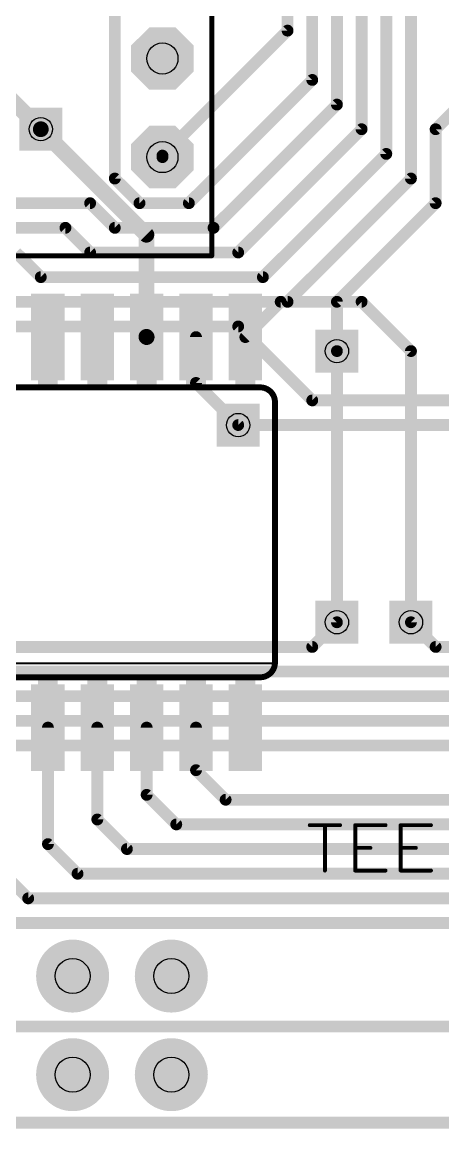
# Model space of a CAD drawing. Extents: x 4 to 288, y -28 to 191.
# Drawn here: x 101.12 to 111.95, y 48.55 to 77.05 of the extents above; entities that cross this region are included whole.
import ezdxf

# ---------------------------------------------------------------- set-up
doc = ezdxf.new("R2010")
doc.units = 0
doc.header["$MEASUREMENT"] = 0
doc.layers.get('0').update_dxf_attribs({"linetype": 'CONTINUOUS'})
for name, color, linetype in [('1', 22, 'CONTINUOUS'), ('16', 175, 'CONTINUOUS'), ('17', 82, 'CONTINUOUS'), ('18', 82, 'CONTINUOUS'), ('20', 7, 'CONTINUOUS'), ('21', 2, 'CONTINUOUS'), ('27', 253, 'CONTINUOUS'), ('29', 253, 'CONTINUOUS'), ('30', 253, 'CONTINUOUS'), ('31', 253, 'CONTINUOUS'), ('44', 253, 'CONTINUOUS'), ('51', 253, 'CONTINUOUS')]:
    doc.layers.add(name, color=color, linetype=linetype)

# ---------------------------------------------------------------- blocks, each defined once
blk = doc.blocks.new('RECT')
blk.add_solid([(-0.5, -0.5), (0.5, -0.5), (-0.5, 0.5), (0.5, 0.5)])
blk = doc.blocks.new('OCTAGONP')
at = {"const_width": 0.5}
blk.add_lwpolyline([(-0.25, -0.1036), (-0.25, 0.1036), (-0.1036, 0.25), (0.1036, 0.25), (0.25, 0.1036), (0.25, -0.1036), (0.1036, -0.25), (-0.1036, -0.25), (-0.25, -0.1036), (-0.25, 0.1036)], dxfattribs=at)
blk = doc.blocks.new('SQUAREV')
blk.add_solid([(-0.5, -0.5), (0.5, -0.5), (-0.5, 0.5), (0.5, 0.5)])
blk = doc.blocks.new('ROUNDV')
at = {"const_width": 0.5}
blk.add_lwpolyline([(0, -0.25, 1), (0, 0.25, 1), (0, -0.25)], format="xyb", dxfattribs=at)

msp = doc.modelspace()

# ---------------------------------------------------------------- linework, layer by layer
at = {"layer": '1'}
for points, const_width in [([(101.6, 74.295), (104.3178, 71.5772)], 0.4064), ([(104.3178, 71.5772), (104.3178, 68.947)], 0.4064), ([(106.8642, 68.9407), (107.7735, 69.85)], 0.3048), ([(107.7735, 69.85), (109.855, 69.85)], 0.3048), ([(109.855, 69.85), (111.125, 68.58)], 0.3048), ([(104.3178, 68.947), (104.3242, 68.9407)], 0.4064), ([(105.5941, 68.9407), (105.5941, 67.7609)], 0.3048), ([(109.22, 68.58), (109.22, 61.595)], 0.3048), ([(111.125, 68.58), (111.125, 61.595)], 0.3048), ([(105.5941, 67.7609), (106.68, 66.675)], 0.3048), ([(101.7842, 58.8823), (101.7842, 55.88)], 0.3048), ([(103.0542, 58.8823), (103.0542, 56.515)], 0.3048), ([(104.3242, 58.8823), (104.3242, 57.15)], 0.3048), ([(105.5941, 58.8823), (105.5941, 57.785)], 0.3048), ([(106.3561, 57.023), (105.5941, 57.785)], 0.3048), ([(105.0862, 56.388), (104.3242, 57.15)], 0.3048), ([(126.492, 57.023), (106.3561, 57.023)], 0.3048), ([(103.8162, 55.753), (103.0542, 56.515)], 0.3048), ([(125.222, 56.388), (105.0862, 56.388)], 0.3048), ([(102.5462, 55.118), (101.7842, 55.88)], 0.3048), ([(124.841, 55.753), (103.8162, 55.753)], 0.3048), ([(101.2762, 54.483), (100.5142, 55.245)], 0.3048), ([(121.539, 55.118), (102.5462, 55.118)], 0.3048), ([(121.031, 54.483), (101.2762, 54.483)], 0.3048), ([(120.523, 53.848), (100.0062, 53.848)], 0.3048), ([(98.806, 51.181), (119.634, 51.181)], 0.3048), ([(96.4565, 48.7045), (120.3325, 48.7045)], 0.3048)]:
    msp.add_lwpolyline(points, dxfattribs=dict(at, const_width=const_width))
for points, const_width in [([(101.6718, 74.3668, 1), (101.5282, 74.2232)], 0.2032), ([(104.4194, 71.5772, 1), (104.2162, 71.5772)], 0.2032), ([(104.246, 71.5054, 1), (104.3896, 71.649)], 0.2032), ([(107.7735, 69.9262, 1), (107.7735, 69.7738)], 0.1524), ([(107.8274, 69.7961, 1), (107.7196, 69.9039)], 0.1524), ([(109.9089, 69.9039, 1), (109.8011, 69.7961)], 0.1524), ([(109.855, 69.7738, 1), (109.855, 69.9262)], 0.1524), ([(104.3896, 69.0189, 1), (104.246, 68.8752)], 0.2032), ([(104.2162, 68.947, 1), (104.4194, 68.947)], 0.2032), ([(104.2523, 68.8688, 1), (104.396, 69.0125)], 0.2032), ([(105.6703, 68.9407, 1), (105.5179, 68.9407)], 0.1524), ([(106.8103, 68.9946, 1), (106.918, 68.8868)], 0.1524), ([(109.2962, 68.58, 1), (109.1438, 68.58)], 0.1524), ([(111.2012, 68.58, 1), (111.0488, 68.58)], 0.1524), ([(111.0711, 68.5261, 1), (111.1789, 68.6339)], 0.1524), ([(105.648, 67.8147, 1), (105.5403, 67.707)], 0.1524), ([(105.5179, 67.7609, 1), (105.6703, 67.7609)], 0.1524), ([(106.6261, 66.6211, 1), (106.7339, 66.7289)], 0.1524), ([(109.1438, 61.595, 1), (109.2962, 61.595)], 0.1524), ([(111.0488, 61.595, 1), (111.2012, 61.595)], 0.1524), ([(101.8604, 58.8823, 1), (101.708, 58.8823)], 0.1524), ([(103.1304, 58.8823, 1), (102.978, 58.8823)], 0.1524), ([(104.4004, 58.8823, 1), (104.248, 58.8823)], 0.1524), ([(105.6703, 58.8823, 1), (105.5179, 58.8823)], 0.1524), ([(105.648, 57.8389, 1), (105.5403, 57.7311)], 0.1524), ([(105.5179, 57.785, 1), (105.6703, 57.785)], 0.1524), ([(104.378, 57.2039, 1), (104.2703, 57.0961)], 0.1524), ([(104.248, 57.15, 1), (104.4004, 57.15)], 0.1524), ([(106.3561, 57.0992, 1), (106.3561, 56.9468)], 0.1524), ([(106.3023, 56.9691, 1), (106.41, 57.0769)], 0.1524), ([(103.108, 56.5689, 1), (103.0003, 56.4611)], 0.1524), ([(102.978, 56.515, 1), (103.1304, 56.515)], 0.1524), ([(105.0862, 56.4642, 1), (105.0862, 56.3118)], 0.1524), ([(105.0323, 56.3341, 1), (105.14, 56.4419)], 0.1524), ([(101.838, 55.9339, 1), (101.7303, 55.8261)], 0.1524), ([(101.708, 55.88, 1), (101.8604, 55.88)], 0.1524), ([(103.8162, 55.8292, 1), (103.8162, 55.6768)], 0.1524), ([(103.7623, 55.6991, 1), (103.87, 55.8069)], 0.1524), ([(102.5462, 55.1942, 1), (102.5462, 55.0418)], 0.1524), ([(102.4923, 55.0641, 1), (102.6, 55.1719)], 0.1524), ([(101.2762, 54.5592, 1), (101.2762, 54.4068)], 0.1524), ([(101.2223, 54.4291, 1), (101.33, 54.5369)], 0.1524)]:
    msp.add_lwpolyline(points, format="xyb", dxfattribs=dict(at, const_width=const_width))
at = {"layer": '16'}
for points, const_width in [([(107.95, 76.835), (107.95, 88.265)], 0.3048), ([(108.585, 75.565), (108.585, 87.63)], 0.3048), ([(109.22, 74.93), (109.22, 86.995)], 0.3048), ([(109.855, 74.295), (109.855, 86.36)], 0.3048), ([(110.49, 73.66), (110.49, 85.725)], 0.3048), ([(111.125, 73.025), (111.125, 85.09)], 0.3048), ([(103.505, 80.645), (103.505, 73.025)], 0.3048), ([(104.7306, 73.6155), (107.95, 76.835)], 0.3048), ([(100.33, 75.565), (101.6, 74.295)], 0.4064), ([(105.41, 72.39), (108.585, 75.565)], 0.3048), ([(113.03, 75.565), (111.76, 74.295)], 0.3048), ([(106.045, 71.755), (109.22, 74.93)], 0.3048), ([(106.68, 71.12), (109.855, 74.295)], 0.3048), ([(111.76, 74.295), (111.76, 72.39)], 0.3048), ([(104.7306, 73.5762), (104.7306, 73.6155)], 0.3048), ([(107.315, 70.485), (110.49, 73.66)], 0.3048), ([(103.505, 73.025), (104.14, 72.39)], 0.3048), ([(107.95, 69.85), (111.125, 73.025)], 0.3048), ([(94.615, 72.39), (102.87, 72.39)], 0.3048), ([(102.87, 72.39), (103.505, 71.755)], 0.3048), ([(104.14, 72.39), (105.41, 72.39)], 0.3048), ([(111.76, 72.39), (109.22, 69.85)], 0.3048), ([(91.44, 71.755), (102.235, 71.755)], 0.3048), ([(102.235, 71.755), (102.87, 71.12)], 0.3048), ([(103.505, 71.755), (106.045, 71.755)], 0.3048), ([(100.965, 71.12), (101.6, 70.485)], 0.3048), ([(102.87, 71.12), (106.68, 71.12)], 0.3048), ([(101.6, 70.485), (107.315, 70.485)], 0.3048), ([(100.965, 69.85), (107.95, 69.85)], 0.3048), ([(109.22, 69.85), (109.22, 68.58)], 0.3048), ([(106.68, 69.215), (100.33, 69.215)], 0.3048), ([(108.585, 67.31), (106.68, 69.215)], 0.3048), ([(125.095, 67.31), (108.585, 67.31)], 0.3048), ([(106.68, 66.675), (129.54, 66.675)], 0.3048), ([(109.22, 61.595), (108.585, 60.96)], 0.3048), ([(111.125, 61.595), (111.76, 60.96)], 0.3048), ([(108.585, 60.96), (98.425, 60.96)], 0.3048), ([(111.76, 60.96), (122.555, 60.96)], 0.3048), ([(80.01, 60.325), (123.19, 60.325)], 0.3048), ([(79.375, 59.69), (124.714, 59.69)], 0.3048), ([(129.9832, 59.055), (78.74, 59.055)], 0.3048), ([(78.105, 58.42), (118.11, 58.42)], 0.3048)]:
    msp.add_lwpolyline(points, dxfattribs=dict(at, const_width=const_width))
for points, const_width in [([(108.0039, 76.7811, 1), (107.8961, 76.8889)], 0.1524), ([(107.8738, 76.835, 1), (108.0262, 76.835)], 0.1524), ([(108.5088, 75.565, 1), (108.6612, 75.565)], 0.1524), ([(108.6389, 75.5111, 1), (108.5311, 75.6189)], 0.1524), ([(109.1438, 74.93, 1), (109.2962, 74.93)], 0.1524), ([(109.2739, 74.8761, 1), (109.1661, 74.9839)], 0.1524), ([(101.5282, 74.2232, 1), (101.6718, 74.3668)], 0.2032), ([(109.9089, 74.2411, 1), (109.8011, 74.3489)], 0.1524), ([(111.8362, 74.295, 1), (111.6838, 74.295)], 0.1524), ([(111.7061, 74.3489, 1), (111.8139, 74.2411)], 0.1524), ([(109.7788, 74.295, 1), (109.9312, 74.295)], 0.1524), ([(104.8068, 73.6155, 1), (104.6544, 73.6155)], 0.1524), ([(104.6767, 73.6694, 1), (104.7844, 73.5617)], 0.1524), ([(104.6544, 73.5762, 1), (104.8068, 73.5762)], 0.1524), ([(110.4138, 73.66, 1), (110.5662, 73.66)], 0.1524), ([(110.5439, 73.6061, 1), (110.4361, 73.7139)], 0.1524), ([(103.5589, 73.0789, 1), (103.4511, 72.9711)], 0.1524), ([(103.4288, 73.025, 1), (103.5812, 73.025)], 0.1524), ([(111.0488, 73.025, 1), (111.2012, 73.025)], 0.1524), ([(111.1789, 72.9711, 1), (111.0711, 73.0789)], 0.1524), ([(102.9239, 72.4439, 1), (102.8161, 72.3361)], 0.1524), ([(102.87, 72.3138, 1), (102.87, 72.4662)], 0.1524), ([(104.14, 72.4662, 1), (104.14, 72.3138)], 0.1524), ([(104.0861, 72.3361, 1), (104.1939, 72.4439)], 0.1524), ([(105.3561, 72.4439, 1), (105.4639, 72.3361)], 0.1524), ([(105.41, 72.3138, 1), (105.41, 72.4662)], 0.1524), ([(111.6838, 72.39, 1), (111.8362, 72.39)], 0.1524), ([(111.8139, 72.3361, 1), (111.7061, 72.4439)], 0.1524), ([(102.2889, 71.8089, 1), (102.1811, 71.7011)], 0.1524), ([(102.235, 71.6788, 1), (102.235, 71.8312)], 0.1524), ([(103.505, 71.8312, 1), (103.505, 71.6788)], 0.1524), ([(103.4511, 71.7011, 1), (103.5589, 71.8089)], 0.1524), ([(105.9911, 71.8089, 1), (106.0989, 71.7011)], 0.1524), ([(106.045, 71.6788, 1), (106.045, 71.8312)], 0.1524), ([(102.87, 71.1962, 1), (102.87, 71.0438)], 0.1524), ([(106.68, 71.0438, 1), (106.68, 71.1962)], 0.1524), ([(102.8161, 71.0661, 1), (102.9239, 71.1739)], 0.1524), ([(106.6261, 71.1739, 1), (106.7339, 71.0661)], 0.1524), ([(101.6, 70.5612, 1), (101.6, 70.4088)], 0.1524), ([(101.5461, 70.4311, 1), (101.6539, 70.5389)], 0.1524), ([(107.2611, 70.5389, 1), (107.3689, 70.4311)], 0.1524), ([(107.315, 70.4088, 1), (107.315, 70.5612)], 0.1524), ([(107.8961, 69.9039, 1), (108.0039, 69.7961)], 0.1524), ([(107.95, 69.7738, 1), (107.95, 69.9262)], 0.1524), ([(109.2962, 69.85, 1), (109.1438, 69.85)], 0.1524), ([(109.1661, 69.9039, 1), (109.2739, 69.7961)], 0.1524), ([(106.7339, 69.2689, 1), (106.6261, 69.1611)], 0.1524), ([(106.68, 69.1388, 1), (106.68, 69.2912)], 0.1524), ([(109.1438, 68.58, 1), (109.2962, 68.58)], 0.1524), ([(108.585, 67.3862, 1), (108.585, 67.2338)], 0.1524), ([(108.5311, 67.2561, 1), (108.6389, 67.3639)], 0.1524), ([(106.68, 66.7512, 1), (106.68, 66.5988)], 0.1524), ([(109.2739, 61.5411, 1), (109.1661, 61.6489)], 0.1524), ([(111.1789, 61.6489, 1), (111.0711, 61.5411)], 0.1524), ([(108.5311, 61.0139, 1), (108.6389, 60.9061)], 0.1524), ([(108.585, 60.8838, 1), (108.585, 61.0362)], 0.1524), ([(111.76, 61.0362, 1), (111.76, 60.8838)], 0.1524), ([(111.7061, 60.9061, 1), (111.8139, 61.0139)], 0.1524)]:
    msp.add_lwpolyline(points, format="xyb", dxfattribs=dict(at, const_width=const_width))
at = {"layer": '20', "const_width": 0.0254}
msp.add_lwpolyline([(71.1264, 186.0347, 2.9429), (202.1142, 186.0347)], format="xyb", dxfattribs=at)
at = {"layer": '21'}
for points, const_width in [([(106.0006, 71.0362), (106.0006, 98.9762)], 0.127), ([(67.9006, 71.0362), (106.0006, 71.0362)], 0.127), ([(107.2452, 67.6453), (92.5132, 67.6453)], 0.1524), ([(107.6262, 60.5587), (107.6262, 67.2643)], 0.1524), ([(92.1322, 60.5333), (107.6262, 60.5333)], 0.0508), ([(92.5132, 60.1777), (107.2452, 60.1777)], 0.1524)]:
    msp.add_lwpolyline(points, dxfattribs=dict(at, const_width=const_width))
for points, const_width in [([(105.9688, 71.0362, 1), (106.0323, 71.0362)], 0.0635), ([(106.0006, 71.0044, 1), (106.0006, 71.0679)], 0.0635), ([(107.6262, 67.2643, 0.4142), (107.2452, 67.6453)], 0.1524), ([(107.2452, 67.6834, 1), (107.2452, 67.6072)], 0.0762), ([(107.2452, 67.6072, 1), (107.2452, 67.6834)], 0.0762), ([(107.6643, 67.2643, 1), (107.5881, 67.2643)], 0.0762), ([(107.5881, 67.2643, 1), (107.6643, 67.2643)], 0.0762), ([(107.2452, 60.1777, 0.4142), (107.6262, 60.5587)], 0.1524), ([(107.6643, 60.5587, 1), (107.5881, 60.5587)], 0.0762), ([(107.5881, 60.5587, 1), (107.6643, 60.5587)], 0.0762), ([(107.6262, 60.5206, 1), (107.6262, 60.546)], 0.0254), ([(107.2452, 60.2158, 1), (107.2452, 60.1396)], 0.0762), ([(107.2452, 60.1396, 1), (107.2452, 60.2158)], 0.0762)]:
    msp.add_lwpolyline(points, format="xyb", dxfattribs=dict(at, const_width=const_width))
at = {"layer": '27', "const_width": 0.1016}
for points in [[(108.5219, 56.3687), (109.3015, 56.3687)], [(108.9117, 55.1993), (108.9117, 56.3687)], [(110.4709, 56.3687), (109.6913, 56.3687)], [(109.6913, 56.3687), (109.6913, 55.1993)], [(111.6403, 56.3687), (110.8607, 56.3687)], [(110.8607, 56.3687), (110.8607, 55.1993)], [(109.6913, 55.784), (110.0811, 55.784)], [(110.8607, 55.784), (111.2505, 55.784)], [(109.6913, 55.1993), (110.4709, 55.1993)], [(110.8607, 55.1993), (111.6403, 55.1993)]]:
    msp.add_lwpolyline(points, dxfattribs=at)
at = {"layer": '27', "const_width": 0.0508}
for points in [[(108.5219, 56.3941, 1), (108.5219, 56.3433)], [(108.9371, 56.3687, 1), (108.8863, 56.3687)], [(109.3015, 56.3433, 1), (109.3015, 56.3941)], [(109.6913, 56.3941, 1), (109.6913, 56.3433)], [(109.7167, 56.3687, 1), (109.6659, 56.3687)], [(110.4709, 56.3433, 1), (110.4709, 56.3941)], [(110.8607, 56.3941, 1), (110.8607, 56.3433)], [(110.8861, 56.3687, 1), (110.8353, 56.3687)], [(111.6403, 56.3433, 1), (111.6403, 56.3941)], [(109.6913, 55.8094, 1), (109.6913, 55.7586)], [(110.0811, 55.7586, 1), (110.0811, 55.8094)], [(110.8607, 55.8094, 1), (110.8607, 55.7586)], [(111.2505, 55.7586, 1), (111.2505, 55.8094)], [(108.8863, 55.1993, 1), (108.9371, 55.1993)], [(109.6913, 55.2247, 1), (109.6913, 55.1739)], [(109.6659, 55.1993, 1), (109.7167, 55.1993)], [(110.4709, 55.1739, 1), (110.4709, 55.2247)], [(110.8607, 55.2247, 1), (110.8607, 55.1739)], [(110.8353, 55.1993, 1), (110.8861, 55.1993)], [(111.6403, 55.1739, 1), (111.6403, 55.2247)]]:
    msp.add_lwpolyline(points, format="xyb", dxfattribs=at)
at = {"layer": '44'}
for centre, radius in [((104.7306, 76.1162), 0.4), ((101.6, 74.295), 0.3), ((104.7306, 73.5762), 0.4), ((109.22, 68.58), 0.3), ((106.68, 66.675), 0.3), ((109.22, 61.595), 0.3), ((111.125, 61.595), 0.3), ((102.4192, 52.4815), 0.45), ((104.9592, 52.4815), 0.45), ((102.4192, 49.9415), 0.45), ((104.9592, 49.9415), 0.45)]:
    msp.add_circle(centre, radius, dxfattribs=at)

# ---------------------------------------------------------------- block references
at = {"layer": '1', "xscale": 0.6604, "yscale": 2.032}
for p in [(101.7842, 68.9407), (103.0542, 68.9407), (104.3242, 68.9407), (105.5941, 68.9407), (106.8642, 68.9407), (101.7842, 58.8823), (103.0542, 58.8823), (104.3242, 58.8823), (105.5941, 58.8823), (106.8642, 58.8823)]:
    msp.add_blockref('RECT', p, dxfattribs=at)
at = {"layer": '17', "xscale": 1.4096, "yscale": 1.4096}
for p in [(104.7306, 76.1162), (104.7306, 76.1162), (104.7306, 73.5762), (104.7306, 73.5762)]:
    msp.add_blockref('OCTAGONP', p, dxfattribs=at)
at = {"layer": '18'}
for name, p, xscale, yscale in [('SQUAREV', (101.6, 74.295), 1.108, 1.108), ('SQUAREV', (101.6, 74.295), 1.108, 1.108), ('SQUAREV', (109.22, 68.58), 1.108, 1.108), ('SQUAREV', (109.22, 68.58), 1.108, 1.108), ('SQUAREV', (106.68, 66.675), 1.108, 1.108), ('SQUAREV', (106.68, 66.675), 1.108, 1.108), ('SQUAREV', (109.22, 61.595), 1.108, 1.108), ('SQUAREV', (109.22, 61.595), 1.108, 1.108), ('SQUAREV', (111.125, 61.595), 1.108, 1.108), ('SQUAREV', (111.125, 61.595), 1.108, 1.108), ('ROUNDV', (102.4192, 52.4815), 1.6764, 1.6764), ('ROUNDV', (102.4192, 52.4815), 1.6764, 1.6764), ('ROUNDV', (104.9592, 52.4815), 1.6764, 1.6764), ('ROUNDV', (104.9592, 52.4815), 1.6764, 1.6764), ('ROUNDV', (102.4192, 49.9415), 1.6764, 1.6764), ('ROUNDV', (102.4192, 49.9415), 1.6764, 1.6764), ('ROUNDV', (104.9592, 49.9415), 1.6764, 1.6764), ('ROUNDV', (104.9592, 49.9415), 1.6764, 1.6764)]:
    msp.add_blockref(name, p, dxfattribs=dict(at, xscale=xscale, yscale=yscale))
at = {"layer": '21', "xscale": 0.508, "yscale": 0.127}
for p in [(101.7842, 67.7088), (103.0542, 67.7088), (104.3242, 67.7088), (105.5941, 67.7088), (106.8642, 67.7088), (101.7842, 60.1142), (103.0542, 60.1142), (104.3242, 60.1142), (105.5941, 60.1142), (106.8642, 60.1142)]:
    msp.add_blockref('RECT', p, dxfattribs=at)
at = {"layer": '29'}
for name, p, xscale, yscale in [('OCTAGONP', (104.7306, 76.1162), 1.6128, 1.6128), ('OCTAGONP', (104.7306, 73.5762), 1.6128, 1.6128), ('RECT', (101.7842, 68.9407), 0.8636, 2.2352), ('RECT', (103.0542, 68.9407), 0.8636, 2.2352), ('RECT', (104.3242, 68.9407), 0.8636, 2.2352), ('RECT', (105.5941, 68.9407), 0.8636, 2.2352), ('RECT', (106.8642, 68.9407), 0.8636, 2.2352), ('RECT', (101.7842, 58.8823), 0.8636, 2.2352), ('RECT', (103.0542, 58.8823), 0.8636, 2.2352), ('RECT', (104.3242, 58.8823), 0.8636, 2.2352), ('RECT', (105.5941, 58.8823), 0.8636, 2.2352), ('RECT', (106.8642, 58.8823), 0.8636, 2.2352), ('ROUNDV', (102.4192, 52.4815), 1.8796, 1.8796), ('ROUNDV', (104.9592, 52.4815), 1.8796, 1.8796), ('ROUNDV', (102.4192, 49.9415), 1.8796, 1.8796), ('ROUNDV', (104.9592, 49.9415), 1.8796, 1.8796)]:
    msp.add_blockref(name, p, dxfattribs=dict(at, xscale=xscale, yscale=yscale))
at = {"layer": '30'}
for name, p, xscale, yscale in [('OCTAGONP', (104.7306, 76.1162), 1.6128, 1.6128), ('OCTAGONP', (104.7306, 73.5762), 1.6128, 1.6128), ('ROUNDV', (102.4192, 52.4815), 1.8796, 1.8796), ('ROUNDV', (104.9592, 52.4815), 1.8796, 1.8796), ('ROUNDV', (102.4192, 49.9415), 1.8796, 1.8796), ('ROUNDV', (104.9592, 49.9415), 1.8796, 1.8796)]:
    msp.add_blockref(name, p, dxfattribs=dict(at, xscale=xscale, yscale=yscale))
at = {"layer": '31', "xscale": 0.6604, "yscale": 2.032}
for p in [(101.7842, 68.9407), (103.0542, 68.9407), (104.3242, 68.9407), (105.5941, 68.9407), (106.8642, 68.9407), (101.7842, 58.8823), (103.0542, 58.8823), (104.3242, 58.8823), (105.5941, 58.8823), (106.8642, 58.8823)]:
    msp.add_blockref('RECT', p, dxfattribs=at)
at = {"layer": '51', "xscale": 0.508, "yscale": 1.4732}
for p in [(101.7842, 68.5089), (103.0542, 68.5089), (104.3242, 68.5089), (105.5941, 68.5089), (106.8642, 68.5089), (101.7842, 59.3141), (103.0542, 59.3141), (104.3242, 59.3141), (105.5941, 59.3141), (106.8642, 59.3141)]:
    msp.add_blockref('RECT', p, dxfattribs=at)

doc.saveas('drawing.dxf')
